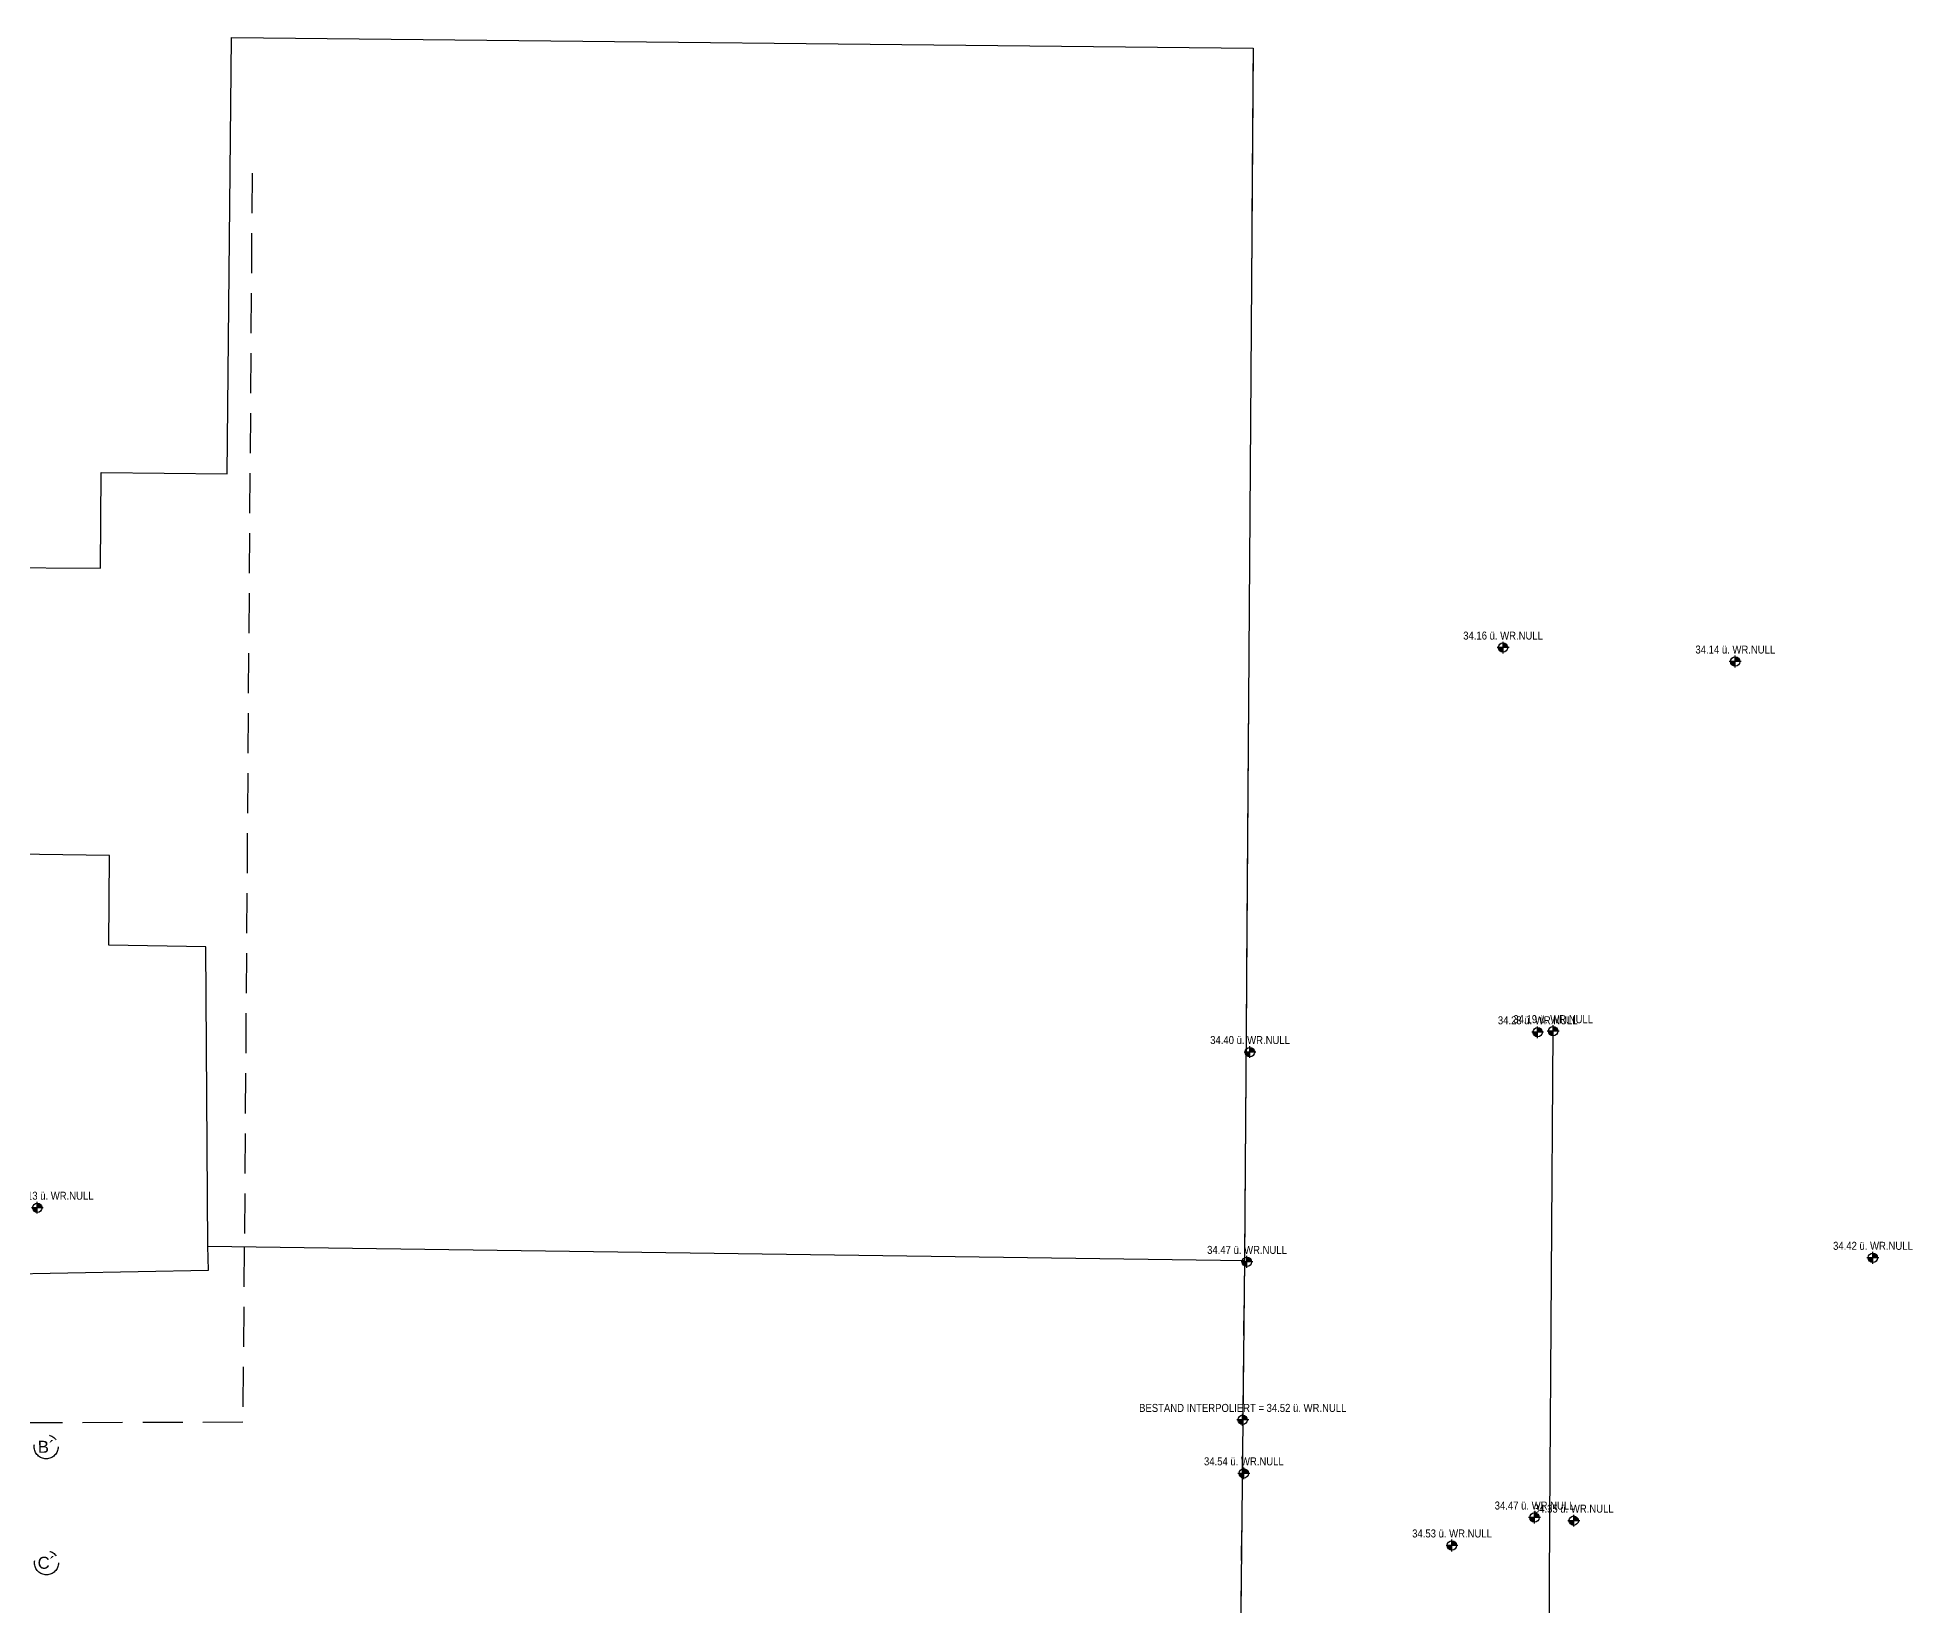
# Model space of a CAD drawing. Header units: millimetres. Extents: x 2639 to 2717, y 1476 to 1588.
# Drawn here: x 2690.31 to 2713.74, y 1546.61 to 1566.2 of the extents above; entities that cross this region are included whole.
import ezdxf
from ezdxf.enums import TextEntityAlignment as Align

# ---------------------------------------------------------------- set-up
doc = ezdxf.new("R2010")
doc.units = ezdxf.units.MM
for name, pattern in [('HIDDEN2', [0.1875, 0.125, -0.0625]), ('STRICHLINIE', [0.75, 0.5, -0.25]), ('STRICHPUNKT', [1, 0.5, -0.25, 0, -0.25])]:
    doc.linetypes.add(name, pattern=pattern)
doc.layers.add('00_HLP-G00-LEG-M0', color=6, linetype='Continuous', plot=False)
for name, color, linetype in [('01-BFL-G00-LEG-M0', 10, 'Continuous'), ('01-SYM-G00-Leg-M0', 8, 'Continuous'), ('01-TXT---------M0', 1, 'Continuous'), ('02-AXO-G00-LEG-M0', 8, 'STRICHPUNKT'), ('02-TWB-G00-LEG-M0', 5, 'Continuous'), ('09-SYM-G00-LEG-GEHSTEIG', 8, 'Continuous')]:
    doc.layers.add(name, color=color, linetype=linetype)
doc.styles.add('ARIAL', font='arial.ttf', dxfattribs={"width": 0.85})
doc.styles.get("Standard").update_dxf_attribs({"font": 'arial.ttf'})

# ---------------------------------------------------------------- blocks, each defined once
blk = doc.blocks.new('01-HK1')
for p, q in [((-0.001, -0.074), (-0.001, 0.074)), ((0.074, 0), (-0.075, 0))]:
    blk.add_line(p, q)
blk.add_circle((-0.001, 0), 0.0586)
for points in [[(-0.001, 0.059), (0.041, 0.041), (-0.001, 0)], [(-0.001, 0), (0.058, 0), (0.041, 0.041)], [(-0.059, 0), (-0.042, -0.041), (-0.001, 0)], [(-0.042, -0.041), (-0.001, -0.059), (-0.001, 0)]]:
    blk.add_solid(points)
at = {"layer": '01-TXT---------M0', "color": 8, "style": 'ARIAL', "width": 0.85}
blk.add_attdef('HEIGHT', text='', height=0.1, dxfattribs=at).set_placement((0, 0.2), align=Align.TOP_CENTER)

msp = doc.modelspace()

# ---------------------------------------------------------------- linework, layer by layer
at = {"layer": '01-BFL-G00-LEG-M0', "linetype": 'HIDDEN2', "ltscale": 3}
msp.add_lwpolyline([(2705.5002, 1566.0654), (2705.3902, 1550.9156), (2705.2033, 1532.9255), (2705.2033, 1532.7388)], dxfattribs=at)
at = {"layer": '01-BFL-G00-LEG-M0', "linetype": 'STRICHLINIE'}
msp.add_lwpolyline([(2692.9886, 1564.5046), (2692.8914, 1551.0884), (2692.8712, 1548.8945), (2665.6683, 1548.8269), (2665.6785, 1550.8266), (2665.6967, 1564.7612)], dxfattribs=at)
at = {"layer": '02-AXO-G00-LEG-M0'}
for centre in [(2690.4153, 1548.5883), (2690.4189, 1547.1384)]:
    msp.add_circle(centre, 0.15, dxfattribs=at)
at = {"layer": '02-TWB-G00-LEG-M0'}
for points in [[(2692.4369, 1551.0947), (2692.4126, 1554.8376), (2691.1977, 1554.8558), (2691.2079, 1555.9765), (2689.7458, 1555.9984), (2688.6417, 1557.0611), (2688.638, 1558.5983), (2689.7294, 1559.5771), (2689.7294, 1559.5771), (2691.0925, 1559.5662), (2691.1025, 1560.7617), (2692.6773, 1560.7464), (2692.7304, 1566.1977), (2705.5002, 1566.0654), (2705.3902, 1550.9156)], [(2705.3902, 1550.9156), (2705.2033, 1532.9255), (2705.1348, 1532.9251), (2705.1358, 1532.7815), (2688.0235, 1532.7182), (2688.0434, 1535.5328), (2688.0587, 1537.6958), (2688.0631, 1541.0028), (2688.0701, 1544.855), (2688.0467, 1550.7128), (2692.4425, 1550.7947), (2692.4369, 1551.0947), (2705.3902, 1550.9156)]]:
    msp.add_lwpolyline(points, dxfattribs=at)
at = {"layer": '09-SYM-G00-LEG-GEHSTEIG'}
msp.add_lwpolyline([(2707.6367, 1497.1419), (2707.6263, 1502.283, 0.1867442), (2708.5517, 1502.7187, 0.224279), (2708.9327, 1503.8676), (2708.9806, 1513.0611), (2709.0205, 1518.3018), (2709.0205, 1518.3018), (2709.0205, 1518.3018), (2709.0779, 1525.1955), (2709.1351, 1534.0444), (2709.1351, 1534.0444), (2709.1351, 1534.0444), (2709.209, 1547.6664), (2709.2491, 1553.7817)], format="xyb", dxfattribs=at)

# ---------------------------------------------------------------- block references
at = {"layer": '00_HLP-G00-LEG-M0', "rotation": 4.1274855072e-05}
msp.add_blockref('01-HK1', (2705.3696, 1548.9243), dxfattribs=at).add_auto_attribs({'HEIGHT': 'BESTAND INTERPOLIERT = 34.52 ü. WR.NULL'})
at = {"layer": '01-SYM-G00-Leg-M0', "rotation": 4.1274855072e-05}
for p, values in [((2708.6232, 1558.5744), {'HEIGHT': '34.16 ü. WR.NULL'}), ((2711.5257, 1558.4004), {'HEIGHT': '34.14 ü. WR.NULL'}), ((2709.0564, 1553.7676), {'HEIGHT': '34.28 ü. WR.NULL'}), ((2709.2493, 1553.7817), {'HEIGHT': '34.19 ü. WR.NULL'}), ((2705.461, 1553.5208), {'HEIGHT': '34.40 ü. WR.NULL'}), ((2690.3057, 1551.5757), {'HEIGHT': '-1.42 = 34.13 ü. WR.NULL'}), ((2705.4229, 1550.8986), {'HEIGHT': '34.47 ü. WR.NULL'}), ((2713.2457, 1550.9497), {'HEIGHT': '34.42 ü. WR.NULL'}), ((2705.3836, 1548.2566), {'HEIGHT': '34.54 ü. WR.NULL'}), ((2709.0165, 1547.7045), {'HEIGHT': '34.47 ü. WR.NULL'}), ((2709.5065, 1547.6653), {'HEIGHT': '34.35 ü. WR.NULL'}), ((2707.9854, 1547.3556), {'HEIGHT': '34.53 ü. WR.NULL'})]:
    msp.add_blockref('01-HK1', p, dxfattribs=at).add_auto_attribs(values)

# ---------------------------------------------------------------- texts
at = {"layer": '02-AXO-G00-LEG-M0', "char_height": 0.15, "width": 0.2467, "attachment_point": 5, "rotation": 0.14235}
for s, insert in [('{\\fArial|b0|i0|c0|p34;B´}', (2690.4153, 1548.5883)), ('{\\fArial|b0|i0|c0|p34;C´}', (2690.4189, 1547.1384))]:
    msp.add_mtext(s, dxfattribs=dict(at, insert=insert))

doc.saveas('drawing.dxf')
